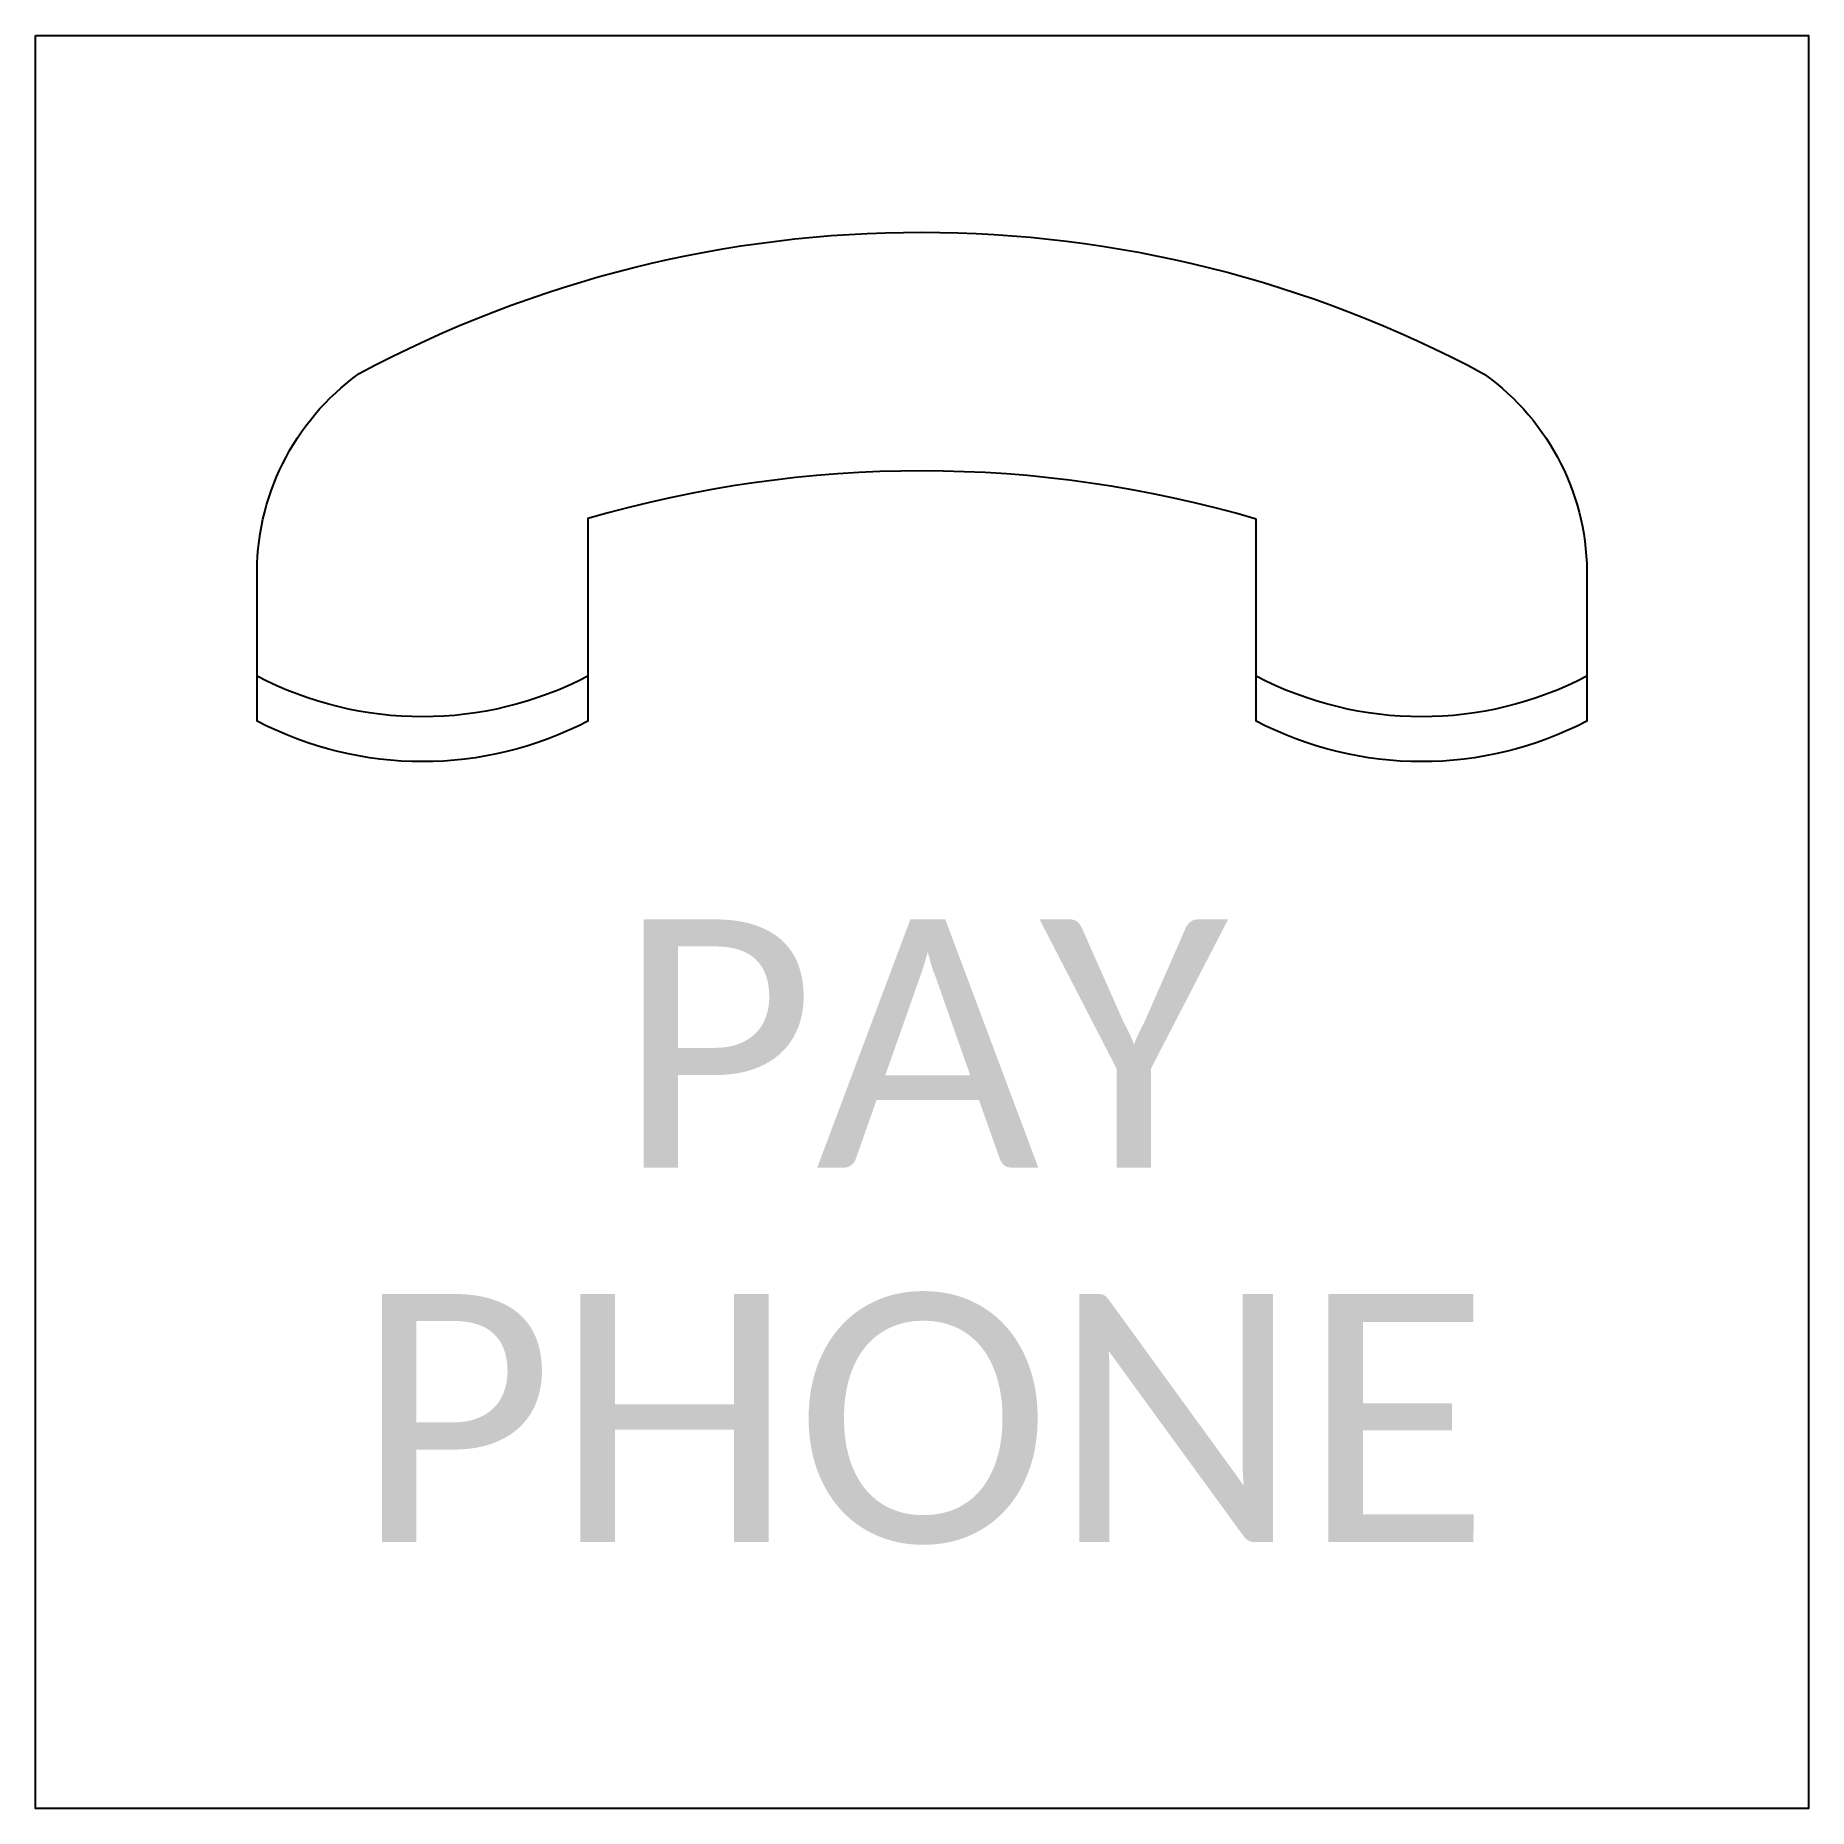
# Model space of a CAD drawing. Extents: x -1.25 to 1.25, y -1.25 to 1.25.
import ezdxf
from ezdxf.enums import TextEntityAlignment as Align

# ---------------------------------------------------------------- set-up
doc = ezdxf.new("R2010")
doc.units = 0
doc.header["$MEASUREMENT"] = 0
doc.styles.add('EXISTING', font='calibrili.ttf')

msp = doc.modelspace()

# ---------------------------------------------------------------- linework, layer by layer
at = {"linetype": 'Continuous', "flags": 128}
msp.add_lwpolyline([(-1.25, 1.25), (1.25, 1.25), (1.25, -1.25), (-1.25, -1.25)], close=True, dxfattribs=at)
msp.add_lwpolyline([(0.4712, 0.5681, 0.143507), (-0.4712, 0.5687), (-0.4712, 0.2832, -0.245004), (-0.9375, 0.2832), (-0.9375, 0.484, -0.247399), (-0.7938, 0.7732, -0.251702), (0.7927, 0.7726, -0.247399), (0.9375, 0.484), (0.9375, 0.2832, -0.245004), (0.4712, 0.2832)], format="xyb", close=True, dxfattribs=at)
for points in [[(-0.4712, 0.3465, -0.245004), (-0.9375, 0.3465)], [(0.9375, 0.3465, -0.245004), (0.4712, 0.3465)]]:
    msp.add_lwpolyline(points, format="xyb", dxfattribs=at)

# ---------------------------------------------------------------- texts
at = {"linetype": 'Continuous', "style": 'EXISTING'}
for s, p in [('PAY', (0, -0.1713)), ('PHONE', (0, -0.6994))]:
    msp.add_text(s, height=0.35, dxfattribs=at).set_placement(p, align=Align.MIDDLE_CENTER)

doc.saveas('drawing.dxf')
